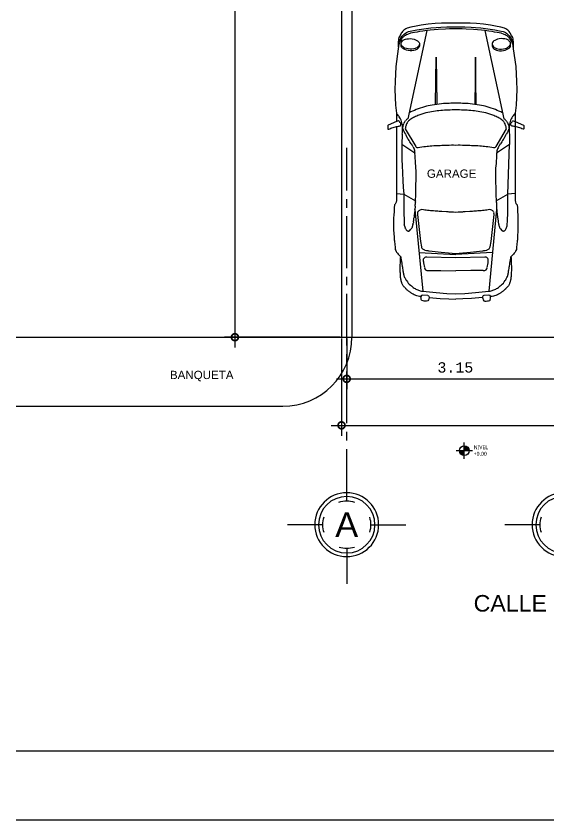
# Model space of a CAD drawing. Header units: inches. Extents: x -9 to 337, y -247 to 209.
# Drawn here: x 24.25 to 31.98, y 37.86 to 49.52 of the extents above; entities that cross this region are included whole.
import ezdxf
from ezdxf.enums import TextEntityAlignment as Align

# ---------------------------------------------------------------- set-up
doc = ezdxf.new("R2010")
doc.units = ezdxf.units.IN
doc.header["$MEASUREMENT"] = 0
doc.header["$PDMODE"] = 34
doc.linetypes.add('CENTER2', pattern=[1.125, 0.75, -0.125, 0.125, -0.125])
doc.styles.add('MONOTXT4', font='monotxt4.shx')
doc.styles.get("Standard").update_dxf_attribs({"font": 'arial.ttf'})
doc.dimstyles.new('E100', dxfattribs={"dimtxt": 0.15, "dimasz": 0.2, "dimexe": 0.15, "dimexo": 0.02, "dimgap": 0.09, "dimtad": 1, "dimzin": 0, "dimdsep": 46, "dimtxsty": 'MONOTXT4', "dimblk": 'DOTSMALL', "dimcen": 0.01, "dimdle": 0.15, "dimclrd": 1, "dimclre": 1, "dimclrt": 2, "dimadec": 0, "dimazin": 0, "dimtfac": 1, "dimtofl": 0, "dimtmove": 1, "dimatfit": 1, "dimldrblk": 'OPEN90', "dimfxl": 1, "dimtolj": 1, "dimtzin": 0, "dimarcsym": 0})

# ---------------------------------------------------------------- blocks, each defined once
blk = doc.blocks.new('AUPLN016')
at = {"color": 1}
for p, q in [((1.553, 0.836), (1.544, 0.732)), ((1.16, 0.727), (1.125, 0.726)), ((1.197, 0.729), (1.16, 0.727)), ((1.26, 0.73), (1.197, 0.729)), ((1.297, 0.732), (1.26, 0.73)), ((1.367, 0.733), (1.297, 0.732)), ((1.445, 0.733), (1.367, 0.733)), ((1.515, 0.733), (1.445, 0.733)), ((1.544, 0.732), (1.515, 0.733)), ((2.387, 0.754), (2.242, 0.758)), ((1.331, 0.576), (0.181, 0.466)), ((2.184, 0.589), (2.172, 0.584)), ((2.197, 0.595), (2.184, 0.589)), ((2.208, 0.602), (2.197, 0.595)), ((3.845, 0.41), (2.604, 0.676)), ((0.122, 0.397), (0.125, 0.467)), ((0.724, 0.518), (0.698, 0.002)), ((0.096, 0.378), (0.081, 0.22)), ((0.474, 0.386), (0.471, 0.212)), ((2.805, 0.287), (3.47, 0.28)), ((3.47, 0.28), (2.807, 0.268)), ((0.081, 0.22), (0.073, 0.099)), ((0.471, 0.212), (0.47, 0.002)), ((0.073, 0.099), (0.069, 0.002)), ((0.073, -0.094), (0.069, 0.002)), ((0.471, -0.208), (0.47, 0.002)), ((0.724, -0.513), (0.698, 0.002)), ((0.081, -0.216), (0.073, -0.094)), ((0.096, -0.373), (0.081, -0.216)), ((0.474, -0.381), (0.471, -0.208)), ((2.805, -0.282), (3.47, -0.275)), ((3.47, -0.275), (2.807, -0.264)), ((3.845, -0.405), (2.604, -0.672)), ((1.331, -0.571), (0.181, -0.461)), ((1.45, -0.566), (1.544, -0.727)), ((2.184, -0.584), (2.172, -0.579)), ((2.197, -0.591), (2.184, -0.584)), ((2.208, -0.598), (2.197, -0.591)), ((1.553, -0.831), (1.544, -0.727))]:
    blk.add_line(p, q, dxfattribs=at)
for points in [[(3.724, 0.765, 0.060199), (3.696, 0.783, -0.020357), (3.676, 0.793, 0.074057), (3.67, 0.796, -0.057112), (3.659, 0.799), (3.648, 0.802), (3.637, 0.804), (3.629, 0.806), (3.614, 0.808), (3.586, 0.81), (3.339, 0.845), (3.13, 0.855), (3.013, 0.857), (2.795, 0.849), (2.681, 0.836), (2.567, 0.836), (2.516, 0.951, 0.26651), (2.5, 0.959, -0.046048), (2.468, 0.959, 0.585653), (2.459, 0.945, -0.041042), (2.47, 0.915), (2.494, 0.836, -0.003206), (2.5, 0.806, 0.023233), (2.504, 0.786, 0.172254), (2.507, 0.781, 0.089292), (2.521, 0.774, 0.191515), (2.536, 0.776, 0.050928), (2.57, 0.799, 0.355547), (2.576, 0.808, 0.091991), (2.567, 0.836)], [(2.494, 0.836), (1.454, 0.836, -0.158952), (1.416, 0.847, -0.068562), (1.397, 0.864), (1.351, 0.867), (1.299, 0.87), (1.253, 0.873), (1.21, 0.875), (1.164, 0.875), (1.044, 0.875), (0.939, 0.869, 0.032511), (0.873, 0.862, -0.05701), (0.789, 0.856, 0.118188), (0.752, 0.845, 0.074794), (0.715, 0.822, 0.019366), (0.692, 0.802, 0.012762), (0.667, 0.776)], [(0.122, 0.395, -0.41835), (0.096, 0.378, -0.021212), (0.059, 0.387, -0.388855), (0.043, 0.412, -0.080664), (0.05, 0.478, -0.158156), (0.064, 0.487, -0.068495), (0.107, 0.492, -0.055667), (0.123, 0.566, 0.029493), (0.132, 0.585, -0.055911), (0.15, 0.618, 0.000971), (0.16, 0.633, -0.016357), (0.174, 0.651, 0.0165), (0.185, 0.667, -0.063106), (0.213, 0.698, 0.002692), (0.22, 0.706, -0.016731), (0.228, 0.714, -0.001315), (0.236, 0.722, -0.020474), (0.249, 0.733, -0.060237), (0.266, 0.746, -0.066468), (0.288, 0.756, 0.010072), (0.303, 0.761, -0.006697), (0.319, 0.766, -0.014302), (0.331, 0.769, -0.015553), (0.349, 0.773, -0.017917), (0.373, 0.777, -0.012643), (0.401, 0.779, -0.001214), (0.468, 0.783, 0.044294), (0.499, 0.783, -0.044294), (0.537, 0.783, 0.027399), (0.578, 0.781, -0.023961), (0.616, 0.78, -0.002142), (0.667, 0.776, 0.010764), (0.578, 0.762, -0.005676), (0.535, 0.755, 0.003101), (0.468, 0.744, 0.004206), (0.421, 0.735, 0.007198), (0.397, 0.731, 0.025171), (0.356, 0.71, 0.026671), (0.331, 0.694, 0.084163), (0.268, 0.64, 0.015423), (0.226, 0.586, 0.088732), (0.202, 0.536), (0.189, 0.501, 0.099756), (0.181, 0.466), (0.162, 0.28), (0.151, 0.13), (0.145, 0.002), (0.151, -0.125), (0.162, -0.276), (0.181, -0.461, 0.099756), (0.189, -0.496), (0.202, -0.531, 0.088732), (0.226, -0.582, 0.015423), (0.268, -0.635, 0.084163), (0.331, -0.69, 0.026671), (0.356, -0.705, 0.025171), (0.397, -0.726, 0.007198), (0.421, -0.731, 0.004206), (0.468, -0.739, 0.003101), (0.535, -0.75, -0.005676), (0.578, -0.758, 0.010764), (0.667, -0.772, -0.002142), (0.616, -0.776, -0.023961), (0.578, -0.777, 0.027399), (0.537, -0.778, -0.044294), (0.499, -0.778, 0.044294), (0.468, -0.778, -0.001214), (0.401, -0.774, -0.012643), (0.373, -0.772, -0.017917), (0.349, -0.769, -0.015553), (0.331, -0.765, -0.014302), (0.319, -0.761, -0.006697), (0.303, -0.756, 0.010072), (0.288, -0.751, -0.066468), (0.266, -0.742, -0.060237), (0.249, -0.728, -0.020474), (0.236, -0.717, -0.001315), (0.228, -0.709, -0.016731), (0.22, -0.701, 0.002692), (0.213, -0.694, -0.063106), (0.185, -0.662, 0.0165), (0.174, -0.647, -0.016357), (0.16, -0.628, 0.000971), (0.15, -0.614, -0.055911), (0.132, -0.581, 0.029493), (0.123, -0.561, -0.055667), (0.107, -0.487, 0.358934), (0.125, -0.462), (0.122, -0.393)], [(3.643, 0.514), (3.64, 0.513), (3.628, 0.512), (3.615, 0.515), (3.603, 0.522), (3.59, 0.534, -0.053048), (3.578, 0.552, -0.035612), (3.57, 0.572), (3.564, 0.592), (3.56, 0.618), (3.56, 0.644), (3.562, 0.67), (3.568, 0.696), (3.575, 0.716, -0.035612), (3.585, 0.735, -0.053048), (3.598, 0.752), (3.612, 0.763), (3.625, 0.769), (3.638, 0.771), (3.648, 0.769)], [(3.648, -0.797), (3.659, -0.795, -0.057112), (3.67, -0.791, 0.074057), (3.676, -0.789, -0.020357), (3.696, -0.778, 0.060199), (3.724, -0.76, 0.09981), (3.76, -0.729, 0.075944), (3.788, -0.678), (3.805, -0.634), (3.814, -0.576), (3.821, -0.542), (3.828, -0.507), (3.835, -0.46), (3.842, -0.405), (3.849, -0.357), (3.858, -0.244), (3.864, -0.141), (3.866, -0.087), (3.869, -0.037), (3.867, 0.002), (3.869, 0.041), (3.866, 0.091), (3.864, 0.146), (3.858, 0.249), (3.849, 0.361), (3.842, 0.41), (3.835, 0.464), (3.828, 0.511), (3.821, 0.547), (3.814, 0.581), (3.805, 0.638), (3.788, 0.682, 0.075944), (3.76, 0.734, 0.09981), (3.724, 0.765)], [(2.689, -0.653, 0.013324), (2.733, -0.554, 0.030992), (2.773, -0.437, 0.024048), (2.796, -0.332, 0.017481), (2.814, -0.197, 0.017092), (2.821, -0.092, 0.000555), (2.823, 0.002, 0.000555), (2.821, 0.096, 0.017092), (2.814, 0.202, 0.017481), (2.796, 0.336, 0.024048), (2.773, 0.441, 0.030992), (2.733, 0.559, 0.013324), (2.689, 0.658)], [(0.513, -0.439), (0.582, -0.451, 0.037582), (0.633, -0.454, 0.027766), (0.648, -0.442, 0.272793), (0.66, -0.406), (0.65, 0.002), (0.66, 0.41, 0.272793), (0.648, 0.447, 0.027766), (0.633, 0.459, 0.037582), (0.582, 0.456), (0.513, 0.444)], [(2.578, -0.702, 0.029294), (2.562, -0.714, -0.097394), (2.537, -0.728, 0.041228), (2.514, -0.737, -0.039917), (2.47, -0.746, 0.041416), (2.387, -0.75), (2.242, -0.753), (2.122, -0.571, -0.024218), (1.976, -0.562, 0.024289), (1.846, -0.554, 0.015269), (1.692, -0.557, -0.014699), (1.566, -0.559, 0.031825), (1.45, -0.566, -0.000324), (1.424, -0.567, -0.013538), (1.4, -0.567, 0.027693), (1.375, -0.568, -0.020103), (1.351, -0.569, 0.035852), (1.324, -0.572, -0.036864), (1.3, -0.574, 0.046721), (1.277, -0.576, -0.050458), (1.26, -0.578, 0.063348), (1.24, -0.581, -0.041553), (1.218, -0.584, 0.014238), (1.197, -0.587, 0.004738), (1.179, -0.59, 0.001859), (1.156, -0.593, -0.0009), (1.139, -0.596, 0.029058), (1.116, -0.601, -0.030721), (1.098, -0.605, 0.078523), (1.086, -0.609, -0.025161), (1.07, -0.617, 0.118417), (1.059, -0.624), (1.036, -0.645), (1.029, -0.654, 0.264692), (1.027, -0.665, 0.113633), (1.031, -0.68, 0.059206), (1.039, -0.691, 0.087323), (1.052, -0.701, 0.022677), (1.075, -0.711, 0.067037), (1.102, -0.718, -0.009818), (1.125, -0.721), (1.16, -0.723), (1.197, -0.725), (1.26, -0.726), (1.297, -0.728), (1.367, -0.729), (1.445, -0.729), (1.515, -0.729), (1.544, -0.727), (2.242, -0.753)], [(3.643, -0.51), (3.64, -0.509), (3.628, -0.508), (3.615, -0.511), (3.603, -0.517), (3.59, -0.529, 0.053048), (3.578, -0.548, 0.035612), (3.57, -0.567), (3.564, -0.588), (3.56, -0.613), (3.56, -0.64), (3.562, -0.666), (3.568, -0.691), (3.575, -0.711, 0.035612), (3.585, -0.73, 0.053048), (3.598, -0.747), (3.612, -0.759), (3.625, -0.765), (3.638, -0.766), (3.648, -0.764)], [(2.681, -0.831), (1.454, -0.831, 0.158952), (1.416, -0.842, 0.068562), (1.397, -0.86), (1.351, -0.863), (1.299, -0.866), (1.253, -0.868), (1.21, -0.87), (1.164, -0.87), (1.044, -0.87), (0.939, -0.865, -0.032511), (0.873, -0.857, 0.05701), (0.789, -0.852, -0.118188), (0.752, -0.84, -0.074794), (0.715, -0.818, -0.019366), (0.692, -0.798, -0.012762), (0.667, -0.772)], [(3.648, -0.797), (3.637, -0.799), (3.629, -0.801), (3.614, -0.803), (3.586, -0.805), (3.339, -0.84), (3.13, -0.851), (3.013, -0.853), (2.795, -0.844), (2.681, -0.831, 0.015833), (2.659, -0.811, 0.030735), (2.634, -0.792, 0.067689), (2.567, -0.76, 0.069337), (2.491, -0.747, 0.000298), (2.47, -0.746, -0.01679), (2.386, -0.706)], [(3.724, -0.76, -0.060199), (3.696, -0.778, 0.020357), (3.676, -0.789, -0.074057), (3.67, -0.791, 0.057112), (3.659, -0.795), (3.648, -0.797), (3.637, -0.799), (3.629, -0.801), (3.614, -0.803), (3.586, -0.805), (3.339, -0.84), (3.13, -0.851), (3.013, -0.853), (2.795, -0.844), (2.681, -0.831), (2.567, -0.831), (2.516, -0.947, -0.26651), (2.5, -0.954, 0.046048), (2.468, -0.954, -0.585653), (2.459, -0.941, 0.041042), (2.47, -0.911), (2.494, -0.831, 0.003206), (2.5, -0.801, -0.023233), (2.504, -0.781, -0.172254), (2.507, -0.776, -0.089292), (2.521, -0.77, -0.191515), (2.536, -0.771, -0.050928), (2.57, -0.794, -0.355547), (2.576, -0.803, -0.091991), (2.567, -0.831)]]:
    blk.add_lwpolyline(points, format="xyb", dxfattribs=at)
for points in [[(3.864, 0.485), (3.873, 0.417), (3.88, 0.355), (3.887, 0.277), (3.892, 0.215), (3.897, 0.13), (3.897, 0.06), (3.897, 0.002), (3.897, -0.056), (3.897, -0.125), (3.892, -0.211), (3.887, -0.273), (3.88, -0.351), (3.873, -0.413), (3.864, -0.48), (3.854, -0.545), (3.84, -0.613), (3.831, -0.662, -0.076061), (3.793, -0.724), (3.769, -0.747), (3.739, -0.771), (3.713, -0.784), (3.707, -0.788), (3.7, -0.79), (3.692, -0.794), (3.684, -0.795), (3.676, -0.797, 0.024992), (3.664, -0.8, -0.055838), (3.648, -0.803, -0.037237), (3.611, -0.803, 0.010303), (3.667, -0.808, 0.069994), (3.71, -0.805, 0.094971), (3.776, -0.781), (3.805, -0.763, 0.128179), (3.847, -0.727), (3.856, -0.713), (3.866, -0.698), (3.876, -0.682), (3.892, -0.628), (3.906, -0.553), (3.917, -0.483), (3.932, -0.387), (3.942, -0.286), (3.945, -0.197), (3.945, 0.002), (3.945, 0.202), (3.942, 0.29), (3.932, 0.392), (3.917, 0.488), (3.906, 0.557), (3.892, 0.632), (3.876, 0.687), (3.866, 0.703), (3.856, 0.718), (3.847, 0.731, 0.128179), (3.805, 0.768), (3.776, 0.786, 0.094971), (3.71, 0.809, 0.069994), (3.667, 0.812, 0.010303), (3.611, 0.808, -0.037237), (3.648, 0.808, -0.055838), (3.664, 0.805, 0.024992), (3.676, 0.802), (3.684, 0.8), (3.692, 0.798), (3.7, 0.794), (3.707, 0.792), (3.713, 0.789), (3.739, 0.775), (3.769, 0.752), (3.793, 0.728), (3.814, 0.693), (3.831, 0.666), (3.84, 0.618), (3.854, 0.55)], [(1.976, 0.567, -0.024218), (2.122, 0.576), (2.242, 0.758), (2.027, 0.758), (1.947, 0.755), (1.844, 0.752), (1.731, 0.746), (1.643, 0.74), (1.544, 0.732), (1.45, 0.57, 0.031825), (1.566, 0.564, -0.014699), (1.692, 0.562, 0.015269), (1.846, 0.559, 0.024289)], [(2.729, 0.002, 0.014918), (2.72, 0.214, 0.019606), (2.708, 0.315, 0.021498), (2.687, 0.422, 0.041408), (2.649, 0.535, 0.010479), (2.621, 0.597, 0.054559), (2.589, 0.648, 0.068511), (2.555, 0.681, 0.099189), (2.513, 0.701, -0.026704), (2.465, 0.715), (2.214, 0.566, 0.323311), (2.2, 0.533, -0.03065), (2.216, 0.427, 0.001086), (2.224, 0.341, -0.019868), (2.231, 0.221, 0.009294), (2.234, 0.125, -0.022865), (2.235, 0.002, -0.022865), (2.234, -0.121, 0.009294), (2.231, -0.216, -0.019868), (2.224, -0.336, 0.001086), (2.216, -0.423, -0.03065), (2.2, -0.528, 0.323311), (2.214, -0.562), (2.465, -0.71, -0.026704), (2.513, -0.696, 0.099189), (2.555, -0.677, 0.068511), (2.589, -0.643, 0.054559), (2.621, -0.593, 0.010479), (2.649, -0.531, 0.041408), (2.687, -0.418, 0.021498), (2.708, -0.31, 0.019606), (2.72, -0.209, 0.014918)], [(3.73, 0.639), (3.727, 0.613), (3.722, 0.587), (3.715, 0.567, -0.035612), (3.705, 0.548, -0.053048), (3.69, 0.529), (3.676, 0.518), (3.664, 0.513), (3.652, 0.512), (3.639, 0.515), (3.627, 0.522), (3.613, 0.534, -0.053048), (3.601, 0.552, -0.035612), (3.593, 0.572), (3.588, 0.592), (3.584, 0.618), (3.583, 0.644), (3.586, 0.67), (3.591, 0.696), (3.598, 0.716, -0.035612), (3.608, 0.735, -0.053048), (3.621, 0.752), (3.636, 0.763), (3.649, 0.769), (3.661, 0.771), (3.674, 0.768), (3.686, 0.761), (3.7, 0.749, -0.053048), (3.712, 0.731, -0.035612), (3.72, 0.711), (3.726, 0.691), (3.729, 0.665)], [(0.73, -0.204), (0.75, -0.372, 0.019104), (0.753, -0.391, -0.009159), (0.759, -0.431, 0.031826), (0.762, -0.437, 0.052632), (0.773, -0.458, 0.171331), (0.804, -0.481), (0.881, -0.492), (1.259, -0.534, -0.029797), (1.283, -0.534, 0.188975), (1.299, -0.529, 0.041781), (1.312, -0.516, 0.056578), (1.322, -0.502, 0.157073), (1.328, -0.473, 0.002681), (1.322, -0.431, -0.012314), (1.317, -0.395, -0.004904), (1.31, -0.309, 0.00764), (1.306, -0.268, -0.019123), (1.302, -0.194), (1.299, -0.13, -0.025492), (1.293, -0.076), (1.291, -0.031), (1.288, 0.002), (1.291, 0.035), (1.293, 0.081, -0.025492), (1.299, 0.134), (1.302, 0.199, -0.019123), (1.306, 0.273, 0.00764), (1.31, 0.314, -0.004904), (1.317, 0.399, -0.012314), (1.322, 0.435, 0.002681), (1.328, 0.478, 0.157073), (1.322, 0.506, 0.056578), (1.312, 0.521, 0.041781), (1.299, 0.534, 0.188975), (1.283, 0.539, -0.029797), (1.259, 0.539), (0.881, 0.496), (0.804, 0.486, 0.171331), (0.773, 0.463, 0.052632), (0.762, 0.442, 0.031826), (0.759, 0.435, -0.009159), (0.753, 0.395, 0.019104), (0.75, 0.376), (0.73, 0.209), (0.716, 0.052), (0.712, 0.002), (0.716, -0.047)], [(3.73, -0.634), (3.727, -0.608), (3.722, -0.583), (3.715, -0.563, 0.035612), (3.705, -0.544, 0.053048), (3.69, -0.524), (3.676, -0.513), (3.664, -0.509), (3.652, -0.508), (3.639, -0.511), (3.627, -0.517), (3.613, -0.529, 0.053048), (3.601, -0.548, 0.035612), (3.593, -0.567), (3.588, -0.588), (3.584, -0.613), (3.583, -0.64), (3.586, -0.666), (3.591, -0.691), (3.598, -0.711, 0.035612), (3.608, -0.73, 0.053048), (3.621, -0.747), (3.636, -0.759), (3.649, -0.765), (3.661, -0.766), (3.674, -0.764), (3.686, -0.757), (3.7, -0.744, 0.053048), (3.712, -0.726, 0.035612), (3.72, -0.707), (3.726, -0.686), (3.729, -0.66)]]:
    blk.add_lwpolyline(points, format="xyb", close=True, dxfattribs=at)
blk.add_lwpolyline([(1.029, 0.659), (1.032, 0.654), (1.036, 0.65), (1.047, 0.639), (1.059, 0.629)], dxfattribs=at)
for centre, radius, start, end in [((2.482, 1.027), 0.275, 287.9964, 303.4859), ((2.495, 1.008), 0.253, 303.4859, 310.5275), ((2.353, 1.173), 0.47, 310.5275, 314.1558), ((1.062, 0.667), 0.0354, 150.4682, 176.3996), ((1.079, 0.658), 0.0546, 136.9149, 150.4682), ((1.074, 0.662), 0.0482, 116.9526, 136.9149), ((1.174, 0.466), 0.269, 111.7563, 116.9526), ((1.115, 0.618), 0.105, 97.3007, 112.6414), ((1.025, 1.32), 0.602, 277.3007, 279.5508), ((2.204, 0.871), 0.23, 297.8614, 304.6808), ((2.427, 0.549), 0.161, 119.0933, 124.6808), ((2.994, -0.471), 1.329, 117.2263, 119.0933), ((3.02, -0.521), 1.385, 113.3787, 117.2263), ((2.452, 1.252), 0.502, 262.5762, 272.0626), ((2.435, 0.474), 0.279, 73.6276, 82.7711), ((1.84, 18.261), 17.521, 272.0626, 272.131), ((2.481, 1.031), 0.28, 272.131, 287.9964), ((2.582, 0.875), 0.15, 242.9033, 252.3468), ((2.514, 0.661), 0.0744, 50.0959, 72.3468), ((2.671, 0.849), 0.17, 230.0959, 236.8077), ((2.537, 0.643), 0.0754, 25.9432, 56.8077), ((1.038, 0.666), 0.0114, 161.3135, 220.6165), ((1.08, 0.648), 0.0286, 221.7225, 248.7359), ((1.006, 0.456), 0.177, 62.9707, 68.7359), ((1.104, 0.649), 0.0394, 242.9707, 260.93), ((1.073, 0.457), 0.155, 73.8915, 80.93), ((1.172, 0.8), 0.202, 253.8915, 260.5494), ((0.378, -3.976), 4.639, 80.3432, 80.5494), ((1.68, 3.676), 3.123, 260.3432, 260.7692), ((1.334, 1.549), 0.968, 260.7692, 261.8551), ((1.25, 0.963), 0.375, 261.8551, 265.1179), ((1.206, 0.452), 0.137, 75.6001, 85.1179), ((1.26, 0.66), 0.0772, 255.6001, 270.099), ((1.26, 0.496), 0.0869, 78.5447, 90.099), ((1.301, 0.701), 0.122, 258.5447, 269.2446), ((1.298, 0.416), 0.163, 80.7998, 89.2446), ((1.354, 0.765), 0.191, 260.7998, 269.013), ((1.346, 0.274), 0.3, 84.4063, 89.013), ((1.397, 0.794), 0.222, 264.4063, 270.7515), ((1.406, 0.113), 0.458, 87.6491, 90.7515), ((0.61, -19.27), 19.858, 87.5748, 87.6491), ((2.068, 1.182), 0.609, 275.0177, 278.4392), ((2.149, 0.64), 0.0608, 278.4392, 292.9476), ((2.172, 0.694), 0.0984, 291.5884, 306.2314), ((2.391, 0.395), 0.272, 121.0996, 126.2314), ((1.683, 1.569), 1.099, 301.0996, 304.9133), ((0.101, 0.468), 0.0245, 357.2489, 76.2281), ((0.542, 0.397), 0.0692, 152.6671, 189.926), ((0.521, 0.382), 0.0618, 98.998, 130.6463), ((0.065, -0.403), 0.0214, 104.1804, 189.1757), ((0.253, -0.42), 0.209, 176.4607, 194.9076), ((0.19, -0.804), 0.441, 102.3266, 107.1873), ((0.1, -0.394), 0.0218, 11.5186, 102.3266), ((0.542, -0.393), 0.0692, 170.074, 207.3329), ((0.521, -0.378), 0.0618, 229.3537, 261.002), ((0.071, -0.457), 0.0266, 219.8164, 255.7652), ((0.103, -0.33), 0.157, 255.7652, 271.4386), ((2.068, -1.178), 0.609, 81.5608, 84.9823), ((2.149, -0.636), 0.0608, 67.0524, 81.5608), ((2.172, -0.689), 0.0984, 53.7686, 68.4116), ((2.391, -0.39), 0.272, 233.7686, 238.9004), ((1.683, -1.564), 1.099, 55.0867, 58.9004), ((2.204, -0.867), 0.23, 55.3192, 62.1386), ((2.537, -0.639), 0.0754, 303.1923, 334.0568), ((2.427, -0.545), 0.161, 235.3192, 240.9067), ((2.994, 0.475), 1.329, 240.9067, 242.7737)]:
    blk.add_arc(centre, radius, start, end, dxfattribs=at)
blk = doc.blocks.new('EJE NORTE NUEVO')
at = {"color": 8}
for p, q in [((0, 3.252), (0, 3.764)), ((-0.347, 2.905), (-0.859, 2.905)), ((0.347, 2.905), (0.859, 2.905))]:
    blk.add_line(p, q, dxfattribs=at)
at = {"color": 2, "linetype": 'CENTER2'}
blk.add_line((0, 2.558), (0, -2.558), dxfattribs=at)
at = {"color": 8}
blk.add_circle((0, 2.905), 0.463, dxfattribs=at)
at = {"color": 4}
blk.add_circle((0, 2.905), 0.409, dxfattribs=at)
at = {"color": 8}
for start, end in [(71.4161, 108.5839), (160.6993, 199.2784), (341.7694, 18.2529), (251.0526, 288.9474)]:
    blk.add_arc((0, 2.905), 0.347, start, end, dxfattribs=at)
at = {"color": 4}
blk.add_attdef('A', text='', height=0.358, dxfattribs=at).set_placement((0, 2.905), align=Align.MIDDLE_CENTER)
blk = doc.blocks.new('_DotSmall')
at = {"color": 0, "linetype": 'ByBlock', "const_width": 0.5}
blk.add_lwpolyline([(-0.0625, 0, 1), (0.0625, 0, 1)], format="xyb", close=True, dxfattribs=at)
blk = doc.blocks.new('*D54')
at = {"color": 1, "lineweight": -2, "transparency": 16777216}
for p, q in [((29.044, 44.839), (29.044, 44.105)), ((32.194, 44.839), (32.194, 44.105)), ((28.894, 44.255), (32.344, 44.255))]:
    blk.add_line(p, q, dxfattribs=at)
at = {"layer": 'DEFPOINTS', "color": 0, "transparency": 16777216}
for p in [(29.044, 44.859), (32.194, 44.859), (32.194, 44.255)]:
    blk.add_point(p, dxfattribs=at)
at = {"color": 1, "lineweight": -2, "transparency": 16777216, "xscale": 0.2, "yscale": 0.2, "zscale": 0.2, "rotation": 180}
blk.add_blockref('_DotSmall', (29.044, 44.255), dxfattribs=at)
at = {"color": 1, "lineweight": -2, "transparency": 16777216, "xscale": 0.2, "yscale": 0.2, "zscale": 0.2}
blk.add_blockref('_DotSmall', (32.194, 44.255), dxfattribs=at)
at = {"color": 2, "transparency": 16777216, "insert": (30.619, 44.42), "char_height": 0.15, "attachment_point": 5, "style": 'MONOTXT4'}
blk.add_mtext('\\A1;3.15', dxfattribs=at)
blk = doc.blocks.new('_Open90')
at = {"color": 0, "linetype": 'ByBlock', "lineweight": -2}
for p, q in [((0, 0), (-1, 0)), ((-0.5, 0.5), (0, 0)), ((0, 0), (-0.5, -0.5))]:
    blk.add_line(p, q, dxfattribs=at)
blk = doc.blocks.new('*D56')
at = {"color": 1, "lineweight": -2, "transparency": 16777216}
for p, q in [((28.969, 44.839), (28.969, 43.431)), ((36.969, 44.839), (36.969, 43.431)), ((28.819, 43.581), (37.119, 43.581))]:
    blk.add_line(p, q, dxfattribs=at)
at = {"layer": 'DEFPOINTS', "color": 0, "transparency": 16777216}
for p in [(28.969, 44.859), (36.969, 44.859), (36.969, 43.581)]:
    blk.add_point(p, dxfattribs=at)
at = {"color": 1, "lineweight": -2, "transparency": 16777216, "xscale": 0.2, "yscale": 0.2, "zscale": 0.2, "rotation": 180}
blk.add_blockref('_DotSmall', (28.969, 43.581), dxfattribs=at)
at = {"color": 1, "lineweight": -2, "transparency": 16777216, "xscale": 0.2, "yscale": 0.2, "zscale": 0.2}
blk.add_blockref('_DotSmall', (36.969, 43.581), dxfattribs=at)
at = {"color": 2, "transparency": 16777216, "insert": (32.969, 43.746), "char_height": 0.15, "attachment_point": 5, "style": 'MONOTXT4'}
blk.add_mtext('\\A1;8.00', dxfattribs=at)
blk = doc.blocks.new('*D59')
at = {"color": 1, "lineweight": -2, "transparency": 16777216}
for p, q in [((27.423, 60.009), (27.423, 44.709)), ((28.949, 59.859), (27.273, 59.859)), ((28.949, 44.859), (27.273, 44.859))]:
    blk.add_line(p, q, dxfattribs=at)
at = {"layer": 'DEFPOINTS', "color": 0, "transparency": 16777216}
for p in [(28.969, 59.859), (27.423, 44.859), (28.969, 44.859)]:
    blk.add_point(p, dxfattribs=at)
at = {"color": 1, "lineweight": -2, "transparency": 16777216, "xscale": 0.2, "yscale": 0.2, "zscale": 0.2}
for p, rotation in [((27.423, 59.859), 90), ((27.423, 44.859), 270)]:
    blk.add_blockref('_DotSmall', p, dxfattribs=dict(at, rotation=rotation))
at = {"color": 2, "transparency": 16777216, "insert": (27.258, 52.359), "char_height": 0.15, "attachment_point": 5, "rotation": 90, "style": 'MONOTXT4'}
blk.add_mtext('\\A1;15.00', dxfattribs=at)
blk = doc.blocks.new('Sbpln060')
for p, q in [((0, -0.362), (0, 0.362)), ((-0.362, 0), (0.362, 0))]:
    blk.add_line(p, q)
at = {"const_width": 0.212}
for points in [[(0, -0.106, -0.414214), (-0.106, 0, -1)], [(0.106, 0, 0.414214), (0, 0.106, 1)]]:
    blk.add_lwpolyline(points, format="xyb", dxfattribs=at)
blk.add_circle((0, 0), 0.212)

msp = doc.modelspace()

# ---------------------------------------------------------------- linework, layer by layer
at = {"color": 4}
for p, q in [((28.969, 53.659), (28.969, 44.859)), ((29.119, 53.659), (29.119, 44.859))]:
    msp.add_line(p, q, dxfattribs=at)
at = {"color": 8}
for p, q in [((24.251, 44.859), (41.861, 44.859)), ((29.119, 44.859), (29.119, 44.859)), ((24.251, 43.859), (28.119, 43.859)), ((24.251, 38.859), (41.861, 38.859)), ((24.251, 37.859), (41.861, 37.859))]:
    msp.add_line(p, q, dxfattribs=at)
msp.add_arc((28.119, 44.859), 1, 270, 0, dxfattribs=at)

# ---------------------------------------------------------------- block references
at = {"xscale": 1.032504131579539, "yscale": 1.032504131579539, "zscale": 1.032504131579539, "rotation": 90}
msp.add_blockref('AUPLN016', (30.628, 45.338), dxfattribs=at)
at = {"color": 4}
ref = msp.add_blockref('EJE NORTE NUEVO', (29.044, 45.045), dxfattribs=dict(at, xscale=-1, rotation=180))
ref.add_attrib('A', 'A', dxfattribs={"color": 4, "height": 0.358}).set_placement((29.044, 42.14), align=Align.MIDDLE_CENTER)
ref = msp.add_blockref('EJE NORTE NUEVO', (32.194, 45.045), dxfattribs=dict(at, xscale=-1, rotation=180))
ref.add_attrib('A', 'B', dxfattribs={"color": 4, "height": 0.358}).set_placement((32.194, 42.14), align=Align.MIDDLE_CENTER)
at = {"xscale": 0.330657465729229, "yscale": 0.330657465729229, "zscale": 0.330657465729229}
msp.add_blockref('Sbpln060', (30.749, 43.214), dxfattribs=at)

# ---------------------------------------------------------------- texts
at = {"color": 2, "attachment_point": 1}
for s, insert, char_height in [('GARAGE', (30.206, 47.291), 0.12), ('BANQUETA', (26.481, 44.372), 0.12), ('CALLE', (30.884, 41.12), 0.24)]:
    msp.add_mtext(s, dxfattribs=dict(at, insert=insert, char_height=char_height))
at = {"insert": (30.884, 43.291), "char_height": 0.05618, "width": 0.28662, "attachment_point": 1}
msp.add_mtext('{\\f@Microsoft YaHei Light|b0|i0|c0|p34;NIVEL\\P+0.00}', dxfattribs=at)

# ---------------------------------------------------------------- dimensions: what is measured, and where the dimension line sits
dim = msp.add_linear_dim(base=(27.423, 44.859), p1=(28.969, 59.859), p2=(28.969, 44.859), angle=90, dimstyle='E100')
dim.commit()
dim.dimension.update_dxf_attribs({"geometry": '*D59', "text_midpoint": (27.258, 52.359)})
for base, p1, p2, picture, middle in [((36.969, 43.581), (28.969, 44.859), (36.969, 44.859), '*D56', (32.969, 43.746)), ((32.194, 44.255), (29.044, 44.859), (32.194, 44.859), '*D54', (30.619, 44.42))]:
    dim = msp.add_linear_dim(base=base, p1=p1, p2=p2, dimstyle='E100')
    dim.commit()
    dim.dimension.update_dxf_attribs({"geometry": picture, "text_midpoint": middle})

doc.saveas('drawing.dxf')
